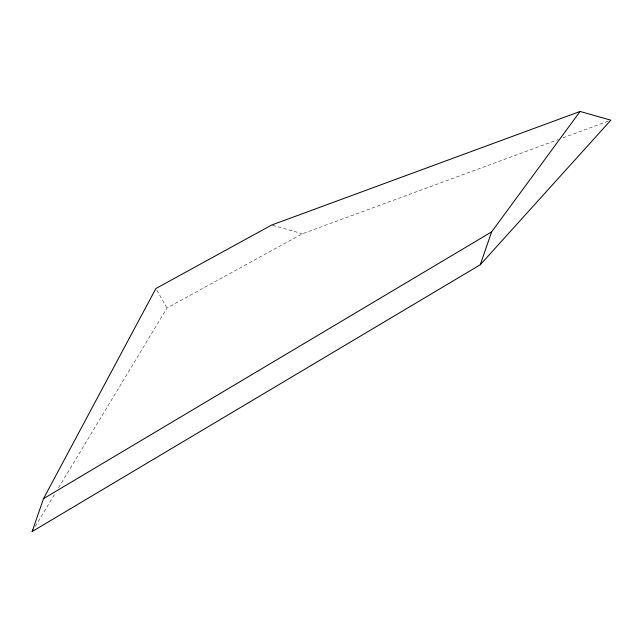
<?xml version="1.0" encoding="UTF-8"?>
<svg xmlns="http://www.w3.org/2000/svg" width="643" height="643" viewBox="0 0 643 643"><rect width="100%" height="100%" fill="white"/><g stroke="black" fill="none" stroke-linecap="round" stroke-linejoin="round"><path stroke-width="0.48" stroke-dasharray="3.21 2.41" d="M35.261 526.384L54.968 493.711M58.601 487.699L167.011 308.021L302.411 233.763L558.188 139.571M562.89 137.843L609.91 120.53M272.616 225.307L302.411 233.763M156.844 290.226L167.011 308.021"/><path stroke-width="0.96" d="M32.15 531.544L43.499 498.671L155.879 288.53L271.659 225.034L580.099 111.456L610.85 120.185L480.265 264.763L32.15 531.544L33.187 529.824M480.265 264.763L491.614 231.898L580.099 111.456M43.499 498.671L491.614 231.898"/></g></svg>
